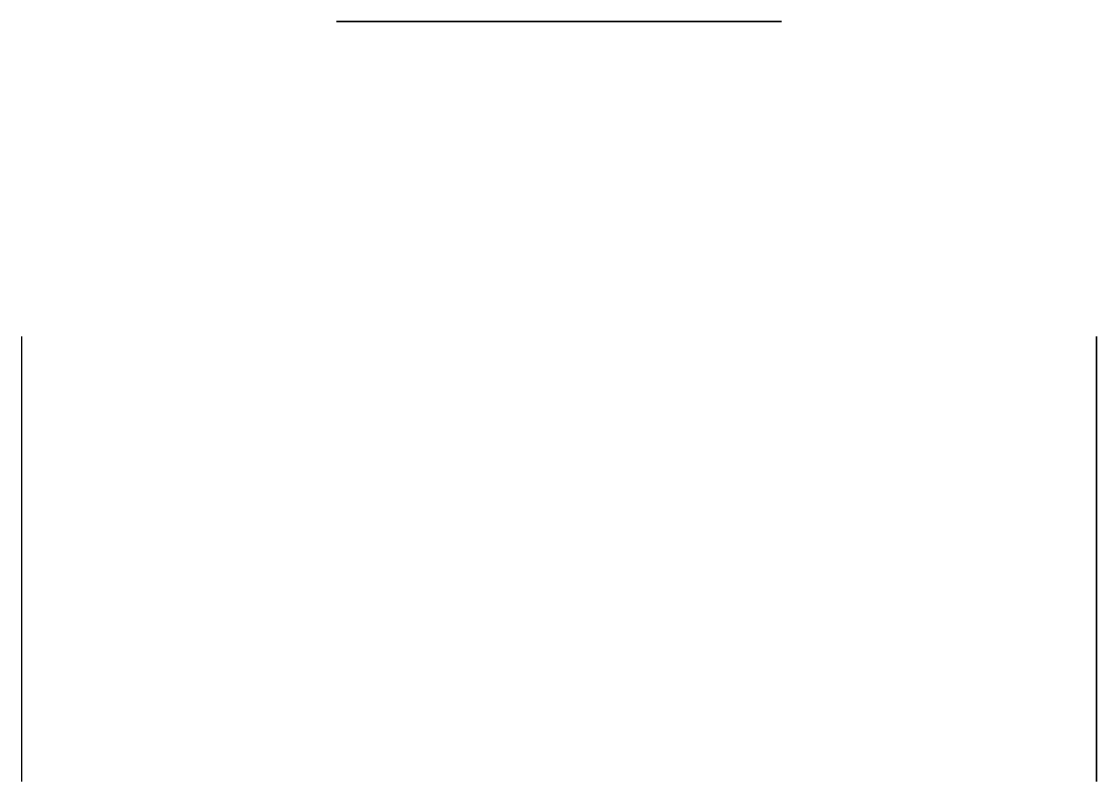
# Model space of a CAD drawing. Header units: inches. Extents: x 79 to 90.1, y 37.1 to 45.
import ezdxf

# ---------------------------------------------------------------- set-up
doc = ezdxf.new("R2010")
doc.units = ezdxf.units.IN
doc.header["$MEASUREMENT"] = 0

msp = doc.modelspace()

# ---------------------------------------------------------------- linework, layer by layer
for p, q in [((82.235, 44.972, 10), (82.235, 44.972, 6.062)), ((82.235, 44.972, 6.062), (82.235, 44.972, 10)), ((86.827, 44.972, 10), (86.827, 44.972, 6.062)), ((78.988, 41.724, 10), (78.988, 37.132, 10)), ((90.075, 41.724, 10), (90.075, 41.724, 6.062))]:
    msp.add_line(p, q)
for points in [[(82.235, 44.972), (86.827, 44.972), (86.827, 44.972), (82.235, 44.972)], [(90.075, 41.724), (90.075, 41.724), (90.075, 37.132), (90.075, 37.132)], [(90.075, 41.724), (90.075, 41.724), (90.075, 37.132), (90.075, 37.132)], [(90.075, 41.724), (90.075, 41.724), (90.075, 37.132), (90.075, 37.132)], [(78.988, 37.132), (78.988, 37.132), (78.988, 37.132), (78.988, 37.132)]]:
    msp.add_lwpolyline(points, close=True)

doc.saveas('drawing.dxf')
